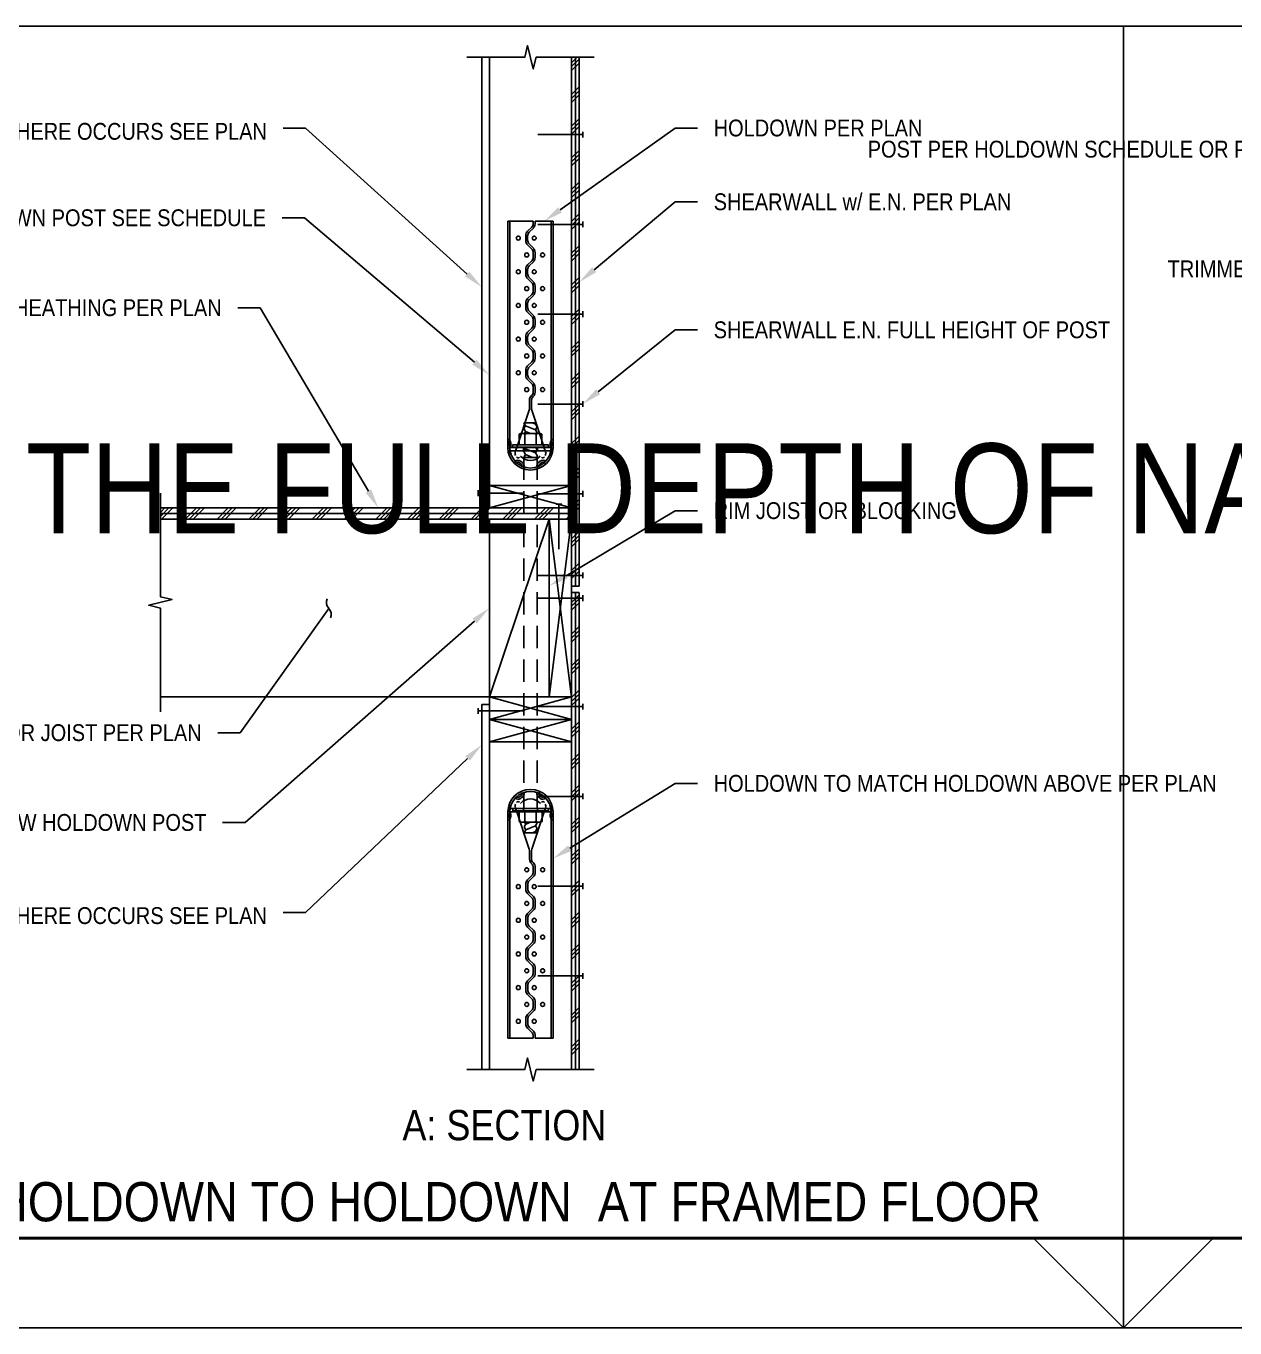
# Model space of a CAD drawing. Header units: inches. Extents: x -16404 to 14624, y -1591 to 16152.
# Drawn here: x 8006 to 8086.8, y 7461 to 7548 of the extents above; entities that cross this region are included whole.
import ezdxf
from ezdxf import colors
from ezdxf.entities.mleader import LeaderData, LeaderLine
from ezdxf.enums import TextEntityAlignment as Align
from ezdxf.math import Vec2, Vec3

# ---------------------------------------------------------------- set-up
doc = ezdxf.new("R2010")
doc.units = ezdxf.units.IN
doc.header["$LTSCALE"] = 24
doc.header["$MEASUREMENT"] = 0
doc.linetypes.add('DASHED2', pattern=[0.375, 0.25, -0.125])
doc.linetypes.add('HIDDEN4', pattern=[0.09375, 0.0625, -0.03125])
doc.layers.get('0').update_dxf_attribs({"linetype": 'CONTINUOUS'})
doc.layers.add('DESIGNER COMMENTS', color=221, linetype='CONTINUOUS', plot=False)
doc.layers.add('S-ANNO-GRID-NONPLOT', color=251, linetype='CONTINUOUS', plot=False)
for name, color, linetype in [('S-ANNO-NOTE', 4, 'CONTINUOUS'), ('S-BREAK', 2, 'CONTINUOUS'), ('S-EXISTING', 1, 'CONTINUOUS'), ('S-SIMPSON', 2, 'CONTINUOUS'), ('S-WOOD', 3, 'CONTINUOUS')]:
    doc.layers.add(name, color=color, linetype=linetype)
doc.layers.add('S-HATCH1', color=1, linetype='CONTINUOUS', transparency=0.5)
doc.styles.add('Arial', font='arial.ttf', dxfattribs={"width": 0.85})

# ---------------------------------------------------------------- blocks, each defined once
blk = doc.blocks.new('Se_30x42_DETAILS_GRID')
for p, q in [((14.8279, 29), (7.4139, 29)), ((22.2418, 29), (14.8279, 29)), ((14.8279, 29), (14.8279, 21.75)), ((14.8279, 21.75), (15.3279, 22.25)), ((14.8279, 21.75), (7.4139, 21.75)), ((22.2418, 21.75), (14.8279, 21.75))]:
    blk.add_line(p, q)
at = {"linetype": 'DASHED2', "ltscale": 0.5}
blk.add_line((14.8279, 21.75), (14.3279, 22.25), dxfattribs=at)
blk = doc.blocks.new('_Open90')
at = {"color": 0, "linetype": 'ByBlock', "lineweight": -2}
for p, q in [((-0.5, 0.5), (0, 0)), ((0, 0), (-1, 0)), ((0, 0), (-0.5, -0.5))]:
    blk.add_line(p, q, dxfattribs=at)
blk = doc.blocks.new('10d')
at = {"color": 3}
blk.add_line((0.193, 0.25), (-0.193, 0.25), dxfattribs=at)
at = {"color": 2}
blk.add_line((0, 0.25), (0, -2.75), dxfattribs=at)
blk = doc.blocks.new('HDU8-f')
at = {"color": 3}
for p, q in [((-1.375, 1.52), (-1.375, 1.521)), ((1.375, 1.509), (1.375, 1.51))]:
    blk.add_line(p, q, dxfattribs=at)
blk.add_line((-1.375, 1.509), (-1.375, 1.275))
at = {"layer": 'S-SIMPSON'}
for p, q in [((-1.51, 1.51), (-1.51, 16.625)), ((-1.51, 16.625), (0.188, 16.625)), ((-1.375, 2.837), (-1.375, 16.625)), ((0.188, 16.625), (0.188, 16.481)), ((0.312, 16.455), (0.312, 16.625)), ((0.312, 16.625), (1.51, 16.625)), ((1.375, 2.837), (1.375, 16.625)), ((1.51, 1.51), (1.51, 16.625)), ((-0.312, 15.67), (-0.312, 15.5)), ((0.087, 16.238), (-0.194, 15.957)), ((-0.087, 15.887), (0.194, 16.168)), ((-0.312, 15.5), (-0.312, 15.33)), ((-0.194, 15.043), (0.087, 14.762)), ((-0.188, 15.644), (-0.188, 15.5)), ((-0.188, 15.356), (-0.188, 15.5)), ((0.194, 14.832), (-0.087, 15.113)), ((0.087, 13.988), (-0.194, 13.707)), ((0.188, 14.519), (0.188, 14.231)), ((0.312, 14.205), (0.312, 14.545)), ((-0.312, 13.42), (-0.312, 13.08)), ((-0.188, 13.106), (-0.188, 13.394)), ((-0.087, 13.637), (0.194, 13.918)), ((-0.194, 12.793), (0.087, 12.512)), ((0.194, 12.582), (-0.087, 12.863)), ((0.188, 12.269), (0.188, 11.981)), ((0.312, 11.955), (0.312, 12.295)), ((0.087, 11.738), (-0.194, 11.457)), ((-0.087, 11.387), (0.194, 11.668)), ((-0.312, 11.17), (-0.312, 10.83)), ((-0.194, 10.543), (0.087, 10.262)), ((-0.188, 10.856), (-0.188, 11.144)), ((0.194, 10.332), (-0.087, 10.613)), ((0.188, 10.019), (0.188, 9.731)), ((0.312, 9.705), (0.312, 10.045)), ((-0.312, 8.92), (-0.312, 8.58)), ((0.087, 9.488), (-0.194, 9.207)), ((-0.188, 8.606), (-0.188, 8.894)), ((-0.087, 9.137), (0.194, 9.418)), ((-0.194, 8.293), (0.087, 8.012)), ((0.194, 8.082), (-0.087, 8.363)), ((0.087, 7.238), (-0.194, 6.957)), ((-0.087, 6.887), (0.194, 7.168)), ((0.188, 7.769), (0.188, 7.481)), ((0.312, 7.455), (0.312, 7.795)), ((-0.312, 6.67), (-0.312, 6.33)), ((-0.188, 6.356), (-0.188, 6.644)), ((0.194, 5.832), (-0.087, 6.113)), ((-0.194, 6.043), (0.087, 5.762)), ((0.188, 5.519), (0.188, 5.231)), ((0.312, 5.205), (0.312, 5.545)), ((-0.062, 4.67), (-0.062, 4.156)), ((0.087, 4.988), (0.056, 4.957)), ((0.062, 4.156), (0.062, 4.644)), ((0.163, 4.887), (0.194, 4.918)), ((-0.088, 3.998), (-0.914, 1.51)), ((0.914, 1.51), (0.088, 3.998)), ((-1.375, 1.51), (-1.375, 2.837)), ((1.375, 1.51), (1.375, 2.837)), ((-1.448, 1.813), (-1.449, 1.688)), ((-1.313, 1.812), (-1.314, 1.687)), ((1.316, 1.801), (1.316, 1.676)), ((1.45, 1.801), (1.45, 1.676)), ((-1.375, 1.51), (1.375, 1.51)), ((-1.375, 1.275), (-1.375, 1.509)), ((-1.375, 1.275), (1.375, 1.275)), ((-0.928, 1.464), (-0.999, 1.255)), ((-0.469, 1.275), (-0.469, 1.51)), ((0.469, 1.275), (0.469, 1.51)), ((0.927, 1.456), (0.997, 1.247)), ((1.375, 1.275), (1.375, 1.509)), ((-1.084, 0.525), (-1.11, 0.486)), ((-0.971, 0.451), (-1.012, 0.389)), ((-0.591, 0.201), (-0.632, 0.139)), ((-0.478, 0.126), (-0.504, 0.087)), ((0.478, 0.126), (0.504, 0.087)), ((0.591, 0.201), (0.632, 0.139)), ((0.971, 0.451), (1.012, 0.389)), ((1.084, 0.525), (1.11, 0.486)), ((1.225, 0.628), (1.225, 0.628))]:
    blk.add_line(p, q, dxfattribs=at)
for points in [[(-1.375, 1.275), (-1.375, 1.272), (-1.375, 1.262), (-1.374, 1.247), (-1.372, 1.226), (-1.367, 1.2), (-1.36, 1.171), (-1.349, 1.137), (-1.333, 1.101), (-1.312, 1.063), (-1.287, 1.025)], [(1.287, 1.025), (1.312, 1.063), (1.333, 1.101), (1.349, 1.137), (1.36, 1.171), (1.367, 1.2), (1.372, 1.226), (1.374, 1.247), (1.375, 1.262), (1.375, 1.272), (1.375, 1.275)]]:
    blk.add_lwpolyline(points, dxfattribs=at)
for centre in [(-0.812, 15.5), (0.25, 15.5), (-0.25, 14.375), (0.812, 14.375), (-0.812, 13.25), (0.25, 13.25), (-0.25, 12.125), (0.812, 12.125), (-0.812, 11), (0.25, 11), (-0.25, 9.875), (0.812, 9.875), (-0.812, 8.75), (0.25, 8.75), (-0.25, 7.625), (0.812, 7.625), (-0.812, 6.5), (0.25, 6.5), (-0.25, 5.375), (0.812, 5.375)]:
    blk.add_circle(centre, 0.133, dxfattribs=at)
for centre, radius, start, end in [((0.094, 15.67), 0.406, 135, 180), ((0.156, 15.644), 0.344, 135, 180), ((-0.156, 16.481), 0.344, 315, 0), ((-0.094, 16.455), 0.406, 315, 360), ((0.094, 15.33), 0.406, 180, 225), ((0.156, 15.356), 0.344, 180, 225), ((-0.094, 14.545), 0.406, 360, 45), ((-0.156, 14.519), 0.344, 0, 45), ((-0.156, 14.231), 0.344, 315, 0), ((-0.094, 14.205), 0.406, 315, 360), ((0.094, 13.08), 0.406, 180, 225), ((0.094, 13.42), 0.406, 135, 180), ((0.156, 13.394), 0.344, 135, 180), ((0.156, 13.106), 0.344, 180, 225), ((-0.156, 12.269), 0.344, 0, 45), ((-0.094, 12.295), 0.406, 360, 45), ((0.094, 11.17), 0.406, 135, 180), ((0.156, 11.144), 0.344, 135, 180), ((-0.156, 11.981), 0.344, 315, 0), ((-0.094, 11.955), 0.406, 315, 0), ((0.094, 10.83), 0.406, 180, 225), ((0.156, 10.856), 0.344, 180, 225), ((-0.156, 10.019), 0.344, 0, 45), ((-0.156, 9.731), 0.344, 315, 0), ((-0.094, 10.045), 0.406, 0, 45), ((-0.094, 9.705), 0.406, 315, 0), ((0.094, 8.92), 0.406, 135, 180), ((0.156, 8.894), 0.344, 135, 180), ((0.094, 8.58), 0.406, 180, 225), ((0.156, 8.606), 0.344, 180, 225), ((-0.156, 7.769), 0.344, 0, 45), ((-0.094, 7.795), 0.406, 0, 45), ((-0.156, 7.481), 0.344, 315, 0), ((-0.094, 7.455), 0.406, 315, 0), ((0.094, 6.67), 0.406, 135, 180), ((0.094, 6.33), 0.406, 180, 225), ((0.156, 6.644), 0.344, 135, 180), ((0.156, 6.356), 0.344, 180, 225), ((-0.156, 5.519), 0.344, 0, 45), ((-0.156, 5.231), 0.344, 315, 0), ((-0.094, 5.545), 0.406, 0, 45), ((0.344, 4.67), 0.406, 135, 180), ((0.406, 4.644), 0.344, 135, 180), ((-0.094, 5.205), 0.406, 315, 0), ((-0.562, 4.156), 0.5, 341.62936, 0), ((0.562, 4.156), 0.5, 180, 198.37064), ((-1.575, 1.814), 0.127, 359.53908, 57.43249), ((-1.575, 1.814), 0.262, 38.92399, 74.60939), ((-1.575, 1.814), 0.262, 359.53908, 38.92399), ((1.578, 1.801), 0.262, 140.61509, 180), ((1.578, 1.801), 0.262, 104.92969, 140.61509), ((1.578, 1.801), 0.127, 122.10659, 180), ((0, 1.51), 1.51, 180, 0), ((-1.576, 1.689), 0.127, 301.64568, 359.53908), ((-1.576, 1.689), 0.262, 285.02733, 320.15418), ((-1.576, 1.689), 0.262, 320.15418, 359.53908), ((0, 1.51), 1.375, 180, 0), ((-0.727, 1.121), 0.3, 161.62936, 208.14527), ((-0.826, 0.946), 0.125, 214.32416, 315.28201), ((0, 1.51), 0.875, 221.01613, 318.98387), ((0.826, 0.946), 0.125, 224.71799, 325.67584), ((0.727, 1.121), 0.3, 331.85473, 18.37064), ((1.578, 1.676), 0.262, 180, 219.38491), ((1.578, 1.676), 0.262, 219.38491, 254.51175), ((1.578, 1.676), 0.127, 180, 237.89341), ((-0.833, 0.36), 0.3, 54.07061, 129.40028), ((-0.833, 0.36), 0.165, 54.07061, 125.01386), ((0, 1.51), 1.255, 234.07061, 239.11588), ((0, 1.51), 1.12, 234.07061, 239.11588), ((-0.729, 0.291), 0.165, 348.17263, 59.11588), ((-0.729, 0.291), 0.3, 343.78621, 59.11588), ((0.729, 0.291), 0.3, 120.88412, 196.21379), ((0.729, 0.291), 0.165, 120.88412, 191.82737), ((0, 1.51), 1.12, 300.88412, 305.92939), ((0, 1.51), 1.255, 300.88412, 305.92939), ((0.833, 0.36), 0.3, 50.59972, 125.92939), ((0.833, 0.36), 0.165, 54.98614, 125.92939)]:
    blk.add_arc(centre, radius, start, end, dxfattribs=at)
blk = doc.blocks.new('NAIL_HIDDEN')
for p, q in [((-0.25, -0.193), (-0.25, 0.193)), ((-0.25, 0), (2.75, 0))]:
    blk.add_line(p, q)
blk = doc.blocks.new('_Integral')
at = {"color": 0, "linetype": 'ByBlock', "lineweight": -2}
for centre, start, end in [((0.445, -0.091), 102, 168), ((-0.445, 0.091), 282, 348)]:
    blk.add_arc(centre, 0.454, start, end, dxfattribs=at)
blk = doc.blocks.new('*U790')
at = {"const_width": 0.188}
blk.add_lwpolyline([(4.5, 0), (165.935, 0)], dxfattribs=at)
at = {"style": 'Arial', "width": 0.85}
for tag, p in [('DWG_TITLE_1', (7.5, 6.188)), ('DWG_TITLE_2', (7.5, 2.438))]:
    blk.add_attdef(tag, text='', height=2.625, dxfattribs=at).set_placement(p, align=Align.MIDDLE_LEFT)
blk.add_attdef('#', text='', height=3, dxfattribs=at).set_placement((0, 0), align=Align.MIDDLE_CENTER)
blk.add_attdef('SCALE', text='', height=1.125, dxfattribs=at).set_placement((164.81, -1.125), align=Align.TOP_RIGHT)
blk = doc.blocks.new('HOLDOWN AT FRAMED FLOOR')
at = {"layer": 'S-EXISTING'}
h = blk.add_hatch(dxfattribs=at)
h.set_pattern_fill('PLAST', color=256, scale=6, angle=45, style=0)
h.set_pattern_definition([(45, (-3891.5096, -3203.616), (-1.06066017, 1.06066017), []), (45, (-3891.6422, -3203.4834), (-1.06066017, 1.06066017), []), (45, (-3891.7748, -3203.3508), (-1.06066017, 1.06066017), [])])
edge = h.paths.add_edge_path()
edge.add_line((18.61, 48.044), (46.094, 48.044))
edge.add_line((46.094, 48.044), (46.094, 48.794))
edge.add_line((46.094, 48.794), (18.611, 48.794))
at = {"layer": 'S-HATCH1'}
h = blk.add_hatch(dxfattribs=at)
h.set_pattern_fill('PLAST', color=256, scale=6, angle=45, style=0)
h.set_pattern_definition([(45, (-3895.4638, -3118.0273), (-1.06066017, 1.06066017), []), (45, (-3895.5963, -3117.8947), (-1.06066017, 1.06066017), []), (45, (-3895.7289, -3117.7621), (-1.06066017, 1.06066017), [])])
h.paths.add_polyline_path([(46.594, 78.911), (46.094, 78.911), (46.094, 43.575), (46.594, 43.575)])
h = blk.add_hatch(dxfattribs=at)
h.set_pattern_fill('PLAST', color=256, scale=6, angle=45, style=0)
h.set_pattern_definition([(45, (-3895.4638, -3118.0273), (-1.06066017, 1.06066017), []), (45, (-3895.5963, -3117.8947), (-1.06066017, 1.06066017), []), (45, (-3895.7289, -3117.7621), (-1.06066017, 1.06066017), [])])
h.paths.add_polyline_path([(46.594, 43.153), (46.094, 43.153), (46.094, 11.271), (46.594, 11.271)])
at = {"layer": 'S-BREAK'}
for points in [[(47.594, 78.911), (43.723, 78.911), (43.534, 78.132), (43.155, 79.689), (42.966, 78.911), (39.091, 78.911)], [(18.61, 49.794), (18.61, 42.86), (19.389, 42.671), (17.832, 42.293), (18.61, 42.103), (18.61, 35.169)], [(47.594, 11.271), (43.723, 11.271), (43.534, 10.493), (43.155, 12.05), (42.966, 11.271), (39.091, 11.271)]]:
    blk.add_lwpolyline(points, dxfattribs=at)
at = {"layer": 'S-EXISTING'}
for p, q in [((46.094, 36.169), (46.094, 78.911)), ((46.094, 48.419), (18.611, 48.419))]:
    blk.add_line(p, q, dxfattribs=at)
blk.add_lwpolyline([(44.594, 48.044), (46.094, 48.044), (46.094, 36.169), (44.594, 36.169), (44.594, 48.044), (46.094, 48.044)], dxfattribs=at)
at = {"layer": 'S-SIMPSON'}
for p, q in [((42.907, 54.478), (43.724, 54.478)), ((42.907, 54.478), (43.019, 54.287)), ((43.019, 54.287), (42.907, 54.096)), ((42.907, 54.096), (42.96, 54.004)), ((42.96, 54.004), (43.019, 53.905)), ((43.678, 54.017), (43.019, 54.287)), ((43.678, 54.399), (43.485, 54.478)), ((43.724, 54.478), (43.678, 54.399)), ((43.678, 54.399), (43.79, 54.208)), ((43.79, 54.208), (43.678, 54.017)), ((43.678, 54.017), (43.79, 53.826)), ((42.579, 53.734), (42.579, 53.008)), ((42.77, 53.773), (43.919, 53.773)), ((43.019, 53.905), (42.942, 53.773)), ((42.962, 53.734), (42.962, 53.008)), ((43.34, 53.773), (43.019, 53.905)), ((43.727, 53.734), (43.727, 53.008)), ((43.79, 53.826), (43.759, 53.773)), ((44.11, 53.734), (44.11, 53.008)), ((44.539, 53.008), (42.15, 53.008)), ((42.15, 52.857), (42.15, 53.008)), ((44.539, 52.857), (42.15, 52.857)), ((43.019, 52.752), (42.907, 52.561)), ((42.907, 52.561), (43.019, 52.37)), ((43.019, 52.37), (42.907, 52.179)), ((42.957, 52.857), (43.019, 52.752)), ((43.678, 52.482), (43.019, 52.752)), ((43.485, 52.179), (43.019, 52.37)), ((43.79, 52.673), (43.678, 52.482)), ((43.678, 52.482), (43.79, 52.304)), ((43.685, 52.857), (43.79, 52.673)), ((43.79, 52.304), (43.79, 52.179)), ((44.539, 52.857), (44.539, 53.008)), ((42.907, 52.179), (43.79, 52.179)), ((44.543, 28.716), (42.154, 28.716)), ((42.154, 28.716), (42.154, 28.565)), ((44.543, 28.716), (44.543, 28.565)), ((44.543, 28.565), (42.154, 28.565)), ((42.583, 27.839), (42.583, 28.565)), ((42.966, 27.839), (42.966, 28.565)), ((43.731, 27.839), (43.731, 28.565)), ((44.114, 27.839), (44.114, 28.565)), ((42.774, 27.8), (43.923, 27.8)), ((42.911, 27.477), (42.964, 27.569)), ((43.023, 27.286), (42.911, 27.477)), ((42.911, 27.095), (43.023, 27.286)), ((42.911, 27.095), (43.728, 27.095)), ((43.023, 27.668), (42.946, 27.8)), ((42.964, 27.569), (43.023, 27.668)), ((43.344, 27.8), (43.023, 27.668)), ((43.682, 27.556), (43.023, 27.286)), ((43.682, 27.174), (43.489, 27.095)), ((43.682, 27.556), (43.794, 27.747)), ((43.794, 27.365), (43.682, 27.556)), ((43.682, 27.174), (43.794, 27.365)), ((43.728, 27.095), (43.682, 27.174)), ((43.794, 27.747), (43.763, 27.8))]:
    blk.add_line(p, q, dxfattribs=at)
at = {"layer": 'S-SIMPSON', "linetype": 'HIDDEN4'}
for p, q in [((42.907, 52.179), (42.907, 28.716)), ((43.79, 52.179), (43.79, 28.716))]:
    blk.add_line(p, q, dxfattribs=at)
at = {"layer": 'S-SIMPSON'}
for centre, radius, start, end in [((42.77, 53.286), 0.487, 66.84912, 113.15088), ((43.344, 51.885), 1.889, 78.30523, 101.69477), ((43.919, 53.286), 0.487, 66.84912, 113.15088), ((42.774, 28.287), 0.487, 246.84912, 293.15088), ((43.348, 29.688), 1.889, 258.30523, 281.69477), ((43.923, 28.287), 0.487, 246.84912, 293.15088)]:
    blk.add_arc(centre, radius, start, end, dxfattribs=at)
at = {"layer": 'S-WOOD'}
for p, q in [((40.594, 78.911), (40.594, 49.544)), ((46.094, 36.169), (46.094, 78.911)), ((46.094, 48.044), (46.094, 41.208)), ((46.094, 41.208), (46.094, 47.346)), ((46.094, 36.169), (46.094, 41.208)), ((40.594, 36.169), (18.61, 36.169)), ((40.594, 36.169), (40.594, 11.271)), ((46.094, 36.169), (46.094, 11.271))]:
    blk.add_line(p, q, dxfattribs=at)
at = {"layer": 'S-WOOD', "color": 1, "linetype": 'Continuous'}
for p, q in [((46.344, 43.575), (46.344, 78.911)), ((46.344, 11.271), (46.344, 43.153))]:
    blk.add_line(p, q, dxfattribs=at)
at = {"layer": 'S-WOOD', "color": 2}
for p, q in [((46.094, 48.794), (40.594, 50.294)), ((46.094, 50.294), (40.594, 48.794)), ((40.594, 36.169), (44.594, 48.044)), ((44.594, 48.044), (46.094, 36.169)), ((44.594, 36.169), (46.094, 48.044)), ((46.094, 34.669), (40.594, 36.169)), ((46.094, 36.169), (40.594, 34.669)), ((46.094, 33.169), (40.594, 34.669)), ((46.094, 34.669), (40.594, 33.169))]:
    blk.add_line(p, q, dxfattribs=at)
at = {"layer": 'S-WOOD'}
for points in [[(40.594, 78.911), (40.094, 78.911), (40.094, 49.294), (40.594, 49.294)], [(46.594, 78.911), (46.094, 78.911), (46.094, 43.575), (46.594, 43.575)], [(46.094, 48.794), (46.094, 50.294), (40.594, 50.294), (40.594, 48.794)], [(46.594, 43.153), (46.094, 43.153), (46.094, 11.271), (46.594, 11.271)], [(46.094, 34.669), (46.094, 36.169), (40.594, 36.169), (40.594, 34.669)], [(40.594, 35.669), (40.094, 35.669), (40.094, 11.271), (40.594, 11.271)], [(46.094, 33.169), (46.094, 34.669), (40.594, 34.669), (40.594, 33.169)]]:
    blk.add_lwpolyline(points, close=True, dxfattribs=at)
for points in [[(18.61, 48.044), (46.094, 48.044), (46.094, 48.794), (18.611, 48.794)], [(40.594, 48.044), (44.594, 48.044), (44.594, 36.169), (40.594, 36.169), (40.594, 48.044), (44.594, 48.044)]]:
    blk.add_lwpolyline(points, dxfattribs=at)
at = {"layer": 'S-EXISTING', "rotation": 270}
for p in [(46.594, 73.743), (46.594, 67.743), (46.594, 61.743), (46.594, 55.743), (46.594, 49.743)]:
    blk.add_blockref('10d', p, dxfattribs=at)
at = {"layer": 'S-SIMPSON'}
blk.add_blockref('HDU8-f', (43.341, 51.328), dxfattribs=at)
at = {"layer": 'S-SIMPSON', "xscale": -1, "rotation": 180}
blk.add_blockref('HDU8-f', (43.344, 29.991), dxfattribs=at)
at = {"layer": 'S-WOOD'}
for name, p in [('NAIL_HIDDEN', (40.094, 49.782)), ('10d', (45.243, 48.794))]:
    blk.add_blockref(name, p, dxfattribs=at)
at = {"layer": 'S-WOOD', "rotation": 270}
for p in [(46.594, 44.288), (46.594, 42.766), (46.594, 35.521), (46.594, 29.521), (46.594, 23.521), (46.594, 17.521)]:
    blk.add_blockref('10d', p, dxfattribs=at)
at = {"layer": 'S-WOOD', "xscale": -1.000000000000001, "rotation": 90}
blk.add_blockref('10d', (40.094, 35.233), dxfattribs=at)
at = {"layer": 'S-ANNO-NOTE', "color": 6, "insert": (41.598, 6.513), "char_height": 2.025, "width": 31.08007, "attachment_point": 8, "style": 'Arial'}
blk.add_mtext('A: SECTION', dxfattribs=at)
at = {"layer": 'S-ANNO-NOTE'}
ml = blk.add_multileader_mtext('Standard', dxfattribs=at)
ml.set_content('\\A1;{\\H0.7x;\\C4;\\S1#2;\\H1.42857x;" PLYWOOD SHEATHING WHERE OCCURS SEE PLAN}', color=4, style='Arial')
ml.set_leader_properties(color=2)
ml.build(insert=Vec2(0, 0))
ml.multileader.update_dxf_attribs({"dogleg_length": 0.36, "arrow_head_size": 1.312, "scale": 12})
ctx = ml.context
ctx.base_point, ctx.scale, ctx.char_height, ctx.arrow_head_size, ctx.landing_gap_size, ctx.plane_origin = Vec3(2.542, 74.178), 12, 1.125, 1.312, 1.08, Vec3(68.602, 369.496)
ctx.text_align_type = 2
notes = []
notes.append((ctx, [(0, (1, 1, 0), (28.31, 74.178), (-1, 0), 1.5, [(0, [(40.094, 63.549)], 0, [])])]))
ctx.mtext.insert, ctx.mtext.width, ctx.mtext.alignment, ctx.mtext.flow_direction = Vec3(25.73, 74.75), 22.99312, 3, 5
ml = blk.add_multileader_mtext('Standard', dxfattribs=at)
ml.set_content('{\\C4;HOLDOWN PER PLAN}', color=4, style='Arial')
ml.set_leader_properties(color=2)
ml.build(insert=Vec2(0, 0))
ml.multileader.update_dxf_attribs({"dogleg_length": 0.36, "arrow_head_size": 1.312, "scale": 12})
ctx = ml.context
ctx.base_point, ctx.scale, ctx.char_height, ctx.arrow_head_size, ctx.landing_gap_size, ctx.plane_origin = Vec3(54.507, 74.178), 12, 1.125, 1.312, 1.08, Vec3(82.227, 358.8)
notes.append((ctx, [(1, (1, 1, 0), (53.007, 74.178), (1, 0), 1.5, [(0, [(44.252, 67.953)], 0, [])])]))
ctx.mtext.insert, ctx.mtext.width, ctx.mtext.flow_direction = Vec3(55.587, 74.75), 16.52001, 5
ml = blk.add_multileader_mtext('Standard', dxfattribs=at)
ml.set_content('{\\C4;POST PER HOLDOWN SCHEDULE OR PLAN SHEAR WALL EDGE NAIL FULL HT}', color=4, style='Arial')
ml.set_leader_properties(color=2)
ml.build(insert=Vec2(0, 0))
ml.multileader.update_dxf_attribs({"dogleg_length": 0.36, "arrow_head_size": 1.312, "scale": 12})
ctx = ml.context
ctx.base_point, ctx.scale, ctx.char_height, ctx.arrow_head_size, ctx.landing_gap_size, ctx.plane_origin = Vec3(92.817, 72.763), 12, 1.125, 1.312, 1.08, Vec3(163.366, 370.386)
ctx.text_align_type = 2
notes.append((ctx, [(0, (1, 1, 0), (118.71, 72.763), (-1, 0), 1.5, [(0, [(123.308, 68.805)], 0, [])])]))
ctx.mtext.insert, ctx.mtext.width, ctx.mtext.alignment, ctx.mtext.flow_direction = Vec3(116.13, 73.335), 22.21416, 3, 5
ml = blk.add_multileader_mtext('Standard', dxfattribs=at)
ml.set_content('\\A1;SHEARWALL w/ E.N. PER PLAN', color=4, style='Arial')
ml.set_leader_properties(color=2)
ml.build(insert=Vec2(0, 0))
ml.multileader.update_dxf_attribs({"dogleg_length": 0.36, "arrow_head_size": 1.312, "scale": 12})
ctx = ml.context
ctx.base_point, ctx.scale, ctx.char_height, ctx.arrow_head_size, ctx.landing_gap_size, ctx.plane_origin = Vec3(54.507, 69.258), 12, 1.125, 1.312, 1.08, Vec3(82.227, 353.88)
notes.append((ctx, [(1, (1, 1, 0), (53.007, 69.258), (1, 0), 1.5, [(0, [(46.594, 63.872)], 0, [])])]))
ctx.mtext.insert, ctx.mtext.width, ctx.mtext.flow_direction = Vec3(55.587, 69.82), 16.52001, 5
ml = blk.add_multileader_mtext('Standard', dxfattribs=at)
ml.set_content('\\A1;{\\C4;HOLDOWN POST SEE SCHEDULE}', color=4, style='Arial')
ml.set_leader_properties(color=2)
ml.build(insert=Vec2(0, 0))
ml.multileader.update_dxf_attribs({"dogleg_length": 0.36, "arrow_head_size": 1.312, "scale": 12})
ctx = ml.context
ctx.base_point, ctx.scale, ctx.char_height, ctx.arrow_head_size, ctx.landing_gap_size, ctx.plane_origin = Vec3(10.739, 68.178), 12, 1.125, 1.312, 1.08, Vec3(68.602, 367.216)
ctx.text_align_type = 2
notes.append((ctx, [(0, (1, 1, 0), (28.249, 68.178), (-1, 0), 1.5, [(0, [(40.594, 57.688)], 0, [])])]))
ctx.mtext.insert, ctx.mtext.width, ctx.mtext.alignment, ctx.mtext.flow_direction = Vec3(25.669, 68.75), 14.64898, 3, 5
ml = blk.add_multileader_mtext('Standard', dxfattribs=at)
ml.set_content('{\\C4;TRIMMER OR CRIPPLE STUD WHERE OCCURS}', color=4, style='Arial')
ml.set_leader_properties(color=2)
ml.build(insert=Vec2(0, 0))
ml.multileader.update_dxf_attribs({"dogleg_length": 0.36, "arrow_head_size": 1.312, "scale": 12})
ctx = ml.context
ctx.base_point, ctx.scale, ctx.char_height, ctx.arrow_head_size, ctx.landing_gap_size, ctx.plane_origin = Vec3(91.106, 64.763), 12, 1.125, 1.312, 1.08, Vec3(163.366, 362.386)
ctx.text_align_type = 2
notes.append((ctx, [(0, (1, 1, 0), (118.71, 64.763), (-1, 0), 1.5, [(0, [(121.808, 62.37)], 0, [])])]))
ctx.mtext.insert, ctx.mtext.width, ctx.mtext.alignment, ctx.mtext.flow_direction = Vec3(116.13, 65.335), 24.33206, 3, 5
ml = blk.add_multileader_mtext('Standard', dxfattribs=at)
ml.set_content('{\\C4;FLOOR SHEATHING PER PLAN}', color=4, style='Arial')
ml.set_leader_properties(color=2)
ml.build(insert=Vec2(0, 0))
ml.multileader.update_dxf_attribs({"dogleg_length": 0.36, "arrow_head_size": 1.312, "scale": 12})
ctx = ml.context
ctx.base_point, ctx.scale, ctx.char_height, ctx.arrow_head_size, ctx.landing_gap_size, ctx.plane_origin = Vec3(9.054, 62.178), 12, 1.125, 1.312, 1.08, Vec3(68.602, 357.496)
ctx.text_align_type = 2
notes.append((ctx, [(0, (1, 1, 0), (25.287, 62.178), (-1, 0), 1.5, [(0, [(33.176, 48.794)], 0, [])])]))
ctx.mtext.insert, ctx.mtext.width, ctx.mtext.alignment, ctx.mtext.flow_direction = Vec3(22.707, 62.741), 14.64898, 3, 5
ml = blk.add_multileader_mtext('Standard', dxfattribs=at)
ml.set_content('\\A1;SHEARWALL E.N. FULL HEIGHT OF POST', color=4, style='Arial')
ml.set_leader_properties(color=2)
ml.build(insert=Vec2(0, 0))
ml.multileader.update_dxf_attribs({"dogleg_length": 0.36, "arrow_head_size": 1.312, "scale": 12})
ctx = ml.context
ctx.base_point, ctx.scale, ctx.char_height, ctx.arrow_head_size, ctx.landing_gap_size, ctx.plane_origin = Vec3(54.507, 60.692), 12, 1.125, 1.312, 1.08, Vec3(82.227, 345.314)
notes.append((ctx, [(1, (1, 1, 0), (53.007, 60.692), (1, 0), 1.5, [(0, [(46.844, 55.743)], 0, [])])]))
ctx.mtext.insert, ctx.mtext.width, ctx.mtext.flow_direction = Vec3(55.587, 61.264), 16.52001, 5
ml = blk.add_multileader_mtext('Standard', dxfattribs=at)
ml.set_content('\\A1;{\\C4;HOLDOWN PER PLAN}', color=4, style='Arial')
ml.set_leader_properties(color=2)
ml.build(insert=Vec2(0, 0))
ml.multileader.update_dxf_attribs({"dogleg_length": 0.36, "arrow_head_size": 1.312, "scale": 12})
ctx = ml.context
ctx.base_point, ctx.scale, ctx.char_height, ctx.arrow_head_size, ctx.landing_gap_size, ctx.plane_origin = Vec3(101.311, 58.051), 12, 1.125, 1.312, 1.08, Vec3(163.366, 356.386)
ctx.text_align_type = 2
notes.append((ctx, [(0, (1, 1, 0), (118.71, 58.051), (-1, 0), 1.5, [(0, [(127.808, 51.778)], 0, [])])]))
ctx.mtext.insert, ctx.mtext.width, ctx.mtext.alignment, ctx.mtext.flow_direction = Vec3(116.13, 58.623), 24.33206, 3, 5
ml = blk.add_multileader_mtext('Standard', dxfattribs=at)
ml.set_content('{\\C4;RIM JOIST OR BLOCKING}', color=4, style='Arial')
ml.set_leader_properties(color=2)
ml.build(insert=Vec2(0, 0))
ml.multileader.update_dxf_attribs({"dogleg_length": 0.36, "arrow_head_size": 1.312, "scale": 12})
ctx = ml.context
ctx.base_point, ctx.scale, ctx.char_height, ctx.arrow_head_size, ctx.landing_gap_size, ctx.plane_origin = Vec3(54.507, 48.608), 12, 1.125, 1.312, 1.08, Vec3(82.227, 333.231)
notes.append((ctx, [(1, (1, 1, 0), (53.007, 48.608), (1, 0), 1.5, [(0, [(44.594, 43.587)], 0, [])])]))
ctx.mtext.insert, ctx.mtext.width, ctx.mtext.flow_direction = Vec3(55.587, 49.181), 18.62936, 5
ml = blk.add_multileader_mtext('Standard', dxfattribs=at)
ml.set_content('{\\C4;FLOOR JOIST PER PLAN}', color=4, style='Arial')
ml.set_leader_properties(color=2)
ml.set_arrow_properties(name='INTEGRAL')
ml.build(insert=Vec2(0, 0))
ml.multileader.update_dxf_attribs({"dogleg_length": 0.36, "arrow_head_size": 1.312, "scale": 12})
ctx = ml.context
ctx.base_point, ctx.scale, ctx.char_height, ctx.arrow_head_size, ctx.landing_gap_size, ctx.plane_origin = Vec3(4.773, 33.771), 12, 1.125, 1.312, 1.08, Vec3(68.602, 332.106)
ctx.text_align_type = 2
notes.append((ctx, [(0, (1, 1, 0), (23.951, 33.771), (-1, 0), 1.5, [(0, [(29.861, 42.087)], 0, [])])]))
ctx.mtext.insert, ctx.mtext.width, ctx.mtext.alignment, ctx.mtext.flow_direction = Vec3(21.371, 34.343), 22.99312, 3, 5
ml = blk.add_multileader_mtext('Standard', dxfattribs=at)
ml.set_content('{\\C4;"SQUASH" BLOCK BELOW HOLDOWN POST}', color=4, style='Arial')
ml.set_leader_properties(color=2)
ml.build(insert=Vec2(0, 0))
ml.multileader.update_dxf_attribs({"dogleg_length": 0.36, "arrow_head_size": 1.312, "scale": 12})
ctx = ml.context
ctx.base_point, ctx.scale, ctx.char_height, ctx.arrow_head_size, ctx.landing_gap_size, ctx.plane_origin = Vec3(3.999, 27.771), 12, 1.125, 1.312, 1.08, Vec3(68.602, 327.059)
ctx.text_align_type = 2
notes.append((ctx, [(0, (1, 1, 0), (24.269, 27.771), (-1, 0), 1.5, [(0, [(40.594, 42.107)], 0, [])])]))
ctx.mtext.insert, ctx.mtext.width, ctx.mtext.alignment, ctx.mtext.flow_direction = Vec3(21.689, 28.343), 22.99312, 3, 5
ml = blk.add_multileader_mtext('Standard', dxfattribs=at)
ml.set_content('\\A1;{\\H0.7x;\\C4;\\S1#2;\\H1.42857x;" PLYWOOD SHEATHING WHERE OCCURS SEE PLAN}', color=4, style='Arial')
ml.set_leader_properties(color=2)
ml.build(insert=Vec2(0, 0))
ml.multileader.update_dxf_attribs({"dogleg_length": 0.36, "arrow_head_size": 1.312, "scale": 12})
ctx = ml.context
ctx.base_point, ctx.scale, ctx.char_height, ctx.arrow_head_size, ctx.landing_gap_size, ctx.plane_origin = Vec3(2.542, 21.771), 12, 1.125, 1.312, 1.08, Vec3(68.602, 321.059)
ctx.text_align_type = 2
notes.append((ctx, [(0, (1, 1, 0), (28.31, 21.771), (-1, 0), 1.5, [(0, [(40.094, 32.964)], 0, [])])]))
ctx.mtext.insert, ctx.mtext.width, ctx.mtext.alignment, ctx.mtext.flow_direction = Vec3(25.73, 22.343), 22.99312, 3, 5
ml = blk.add_multileader_mtext('Standard', dxfattribs=at)
ml.set_content('{\\C4;HOLDOWN TO MATCH HOLDOWN ABOVE PER PLAN}', color=4, style='Arial')
ml.set_leader_properties(color=2)
ml.build(insert=Vec2(0, 0))
ml.multileader.update_dxf_attribs({"dogleg_length": 0.36, "arrow_head_size": 1.312, "scale": 12})
ctx = ml.context
ctx.base_point, ctx.scale, ctx.char_height, ctx.arrow_head_size, ctx.landing_gap_size, ctx.plane_origin = Vec3(54.507, 30.394), 12, 1.125, 1.312, 1.08, Vec3(82.227, 315.017)
notes.append((ctx, [(1, (1, 1, 0), (53.007, 30.394), (1, 0), 1.5, [(0, [(44.854, 25.373)], 0, [])])]))
ctx.mtext.insert, ctx.mtext.width, ctx.mtext.flow_direction = Vec3(55.587, 30.957), 17.75, 5
for ctx, leaders in notes:
    for number, flags, end, landing, length, lines in leaders:
        leader = LeaderData()
        leader.index, (leader.has_last_leader_line, leader.has_dogleg_vector, leader.attachment_direction) = number, flags
        leader.last_leader_point, leader.dogleg_vector, leader.dogleg_length = Vec3(end), Vec3(landing), length
        for number, points, colour, breaks in lines:
            line = LeaderLine()
            line.index, line.vertices, line.color, line.breaks = number, Vec3.list(points), colors.encode_raw_color(colour), breaks
            leader.lines.append(line)
        ctx.leaders.append(leader)

msp = doc.modelspace()

# ---------------------------------------------------------------- block references
at = {"layer": 'S-ANNO-GRID-NONPLOT', "xscale": 12, "yscale": 12, "zscale": 12}
msp.add_blockref('Se_30x42_DETAILS_GRID', (7901.43657, 7200), dxfattribs=at)
at = {"layer": 'S-ANNO-NOTE'}
msp.add_blockref('HOLDOWN AT FRAMED FLOOR', (7996.40385, 7467), dxfattribs=at)
ref = msp.add_blockref('*U790', (7996.40385, 7467), dxfattribs=at)
ref.add_attrib('DWG_TITLE_2', 'HOLDOWN TO HOLDOWN  AT FRAMED FLOOR ', dxfattribs={"layer": '0', "height": 2.625, "style": 'Arial', "width": 0.85}).set_placement((8003.90385, 7469.4375), align=Align.MIDDLE_LEFT)

# ---------------------------------------------------------------- leaders
at = {"layer": 'DESIGNER COMMENTS'}
ml = msp.add_multileader_mtext('Standard', dxfattribs=at)
ml.set_content('\\A1;{\\L\\C256;IMPORTANT DESIGNER NOTE:\\l IF YOUR LEDGER DOES NOT ALLOW FOR THE FULL DEPTH OF NAILS SPECIFIED IN THIS CHART.  USE THE CHART TO THE RIGHT AND APPLY ALLOWABLE LOAD REDUCTION FACTOR (REF. PG. 22 OF SIMPSON CATALOG C-C-2019)}', color=4, style='Arial')
ml.set_leader_properties(color=256)
ml.set_arrow_properties(name='OPEN90')
ml.build(insert=Vec2(0, 0))
ml.multileader.update_dxf_attribs({"dogleg_length": 0.36, "arrow_head_size": 5.25, "scale": 48})
ctx = ml.context
ctx.base_point, ctx.scale, ctx.char_height, ctx.arrow_head_size, ctx.landing_gap_size, ctx.plane_origin = Vec3(7749.57679, 7516.2281), 48, 6, 5.25, 4.32, Vec3(7940.50091, 7764.19966)
notes = []
notes.append((ctx, [(0, (0, 0, 0), (0, 0), (1, 0), 1, [])]))
ctx.mtext.insert, ctx.mtext.width, ctx.mtext.defined_height, ctx.mtext.flow_direction = Vec3(7753.89679, 7520.11009), 143.1324041, 28.50097, 5
for ctx, leaders in notes:
    for number, flags, end, landing, length, lines in leaders:
        leader = LeaderData()
        leader.index, (leader.has_last_leader_line, leader.has_dogleg_vector, leader.attachment_direction) = number, flags
        leader.last_leader_point, leader.dogleg_vector, leader.dogleg_length = Vec3(end), Vec3(landing), length
        for number, points, colour, breaks in lines:
            line = LeaderLine()
            line.index, line.vertices, line.color, line.breaks = number, Vec3.list(points), colors.encode_raw_color(colour), breaks
            leader.lines.append(line)
        ctx.leaders.append(leader)

doc.saveas('drawing.dxf')
